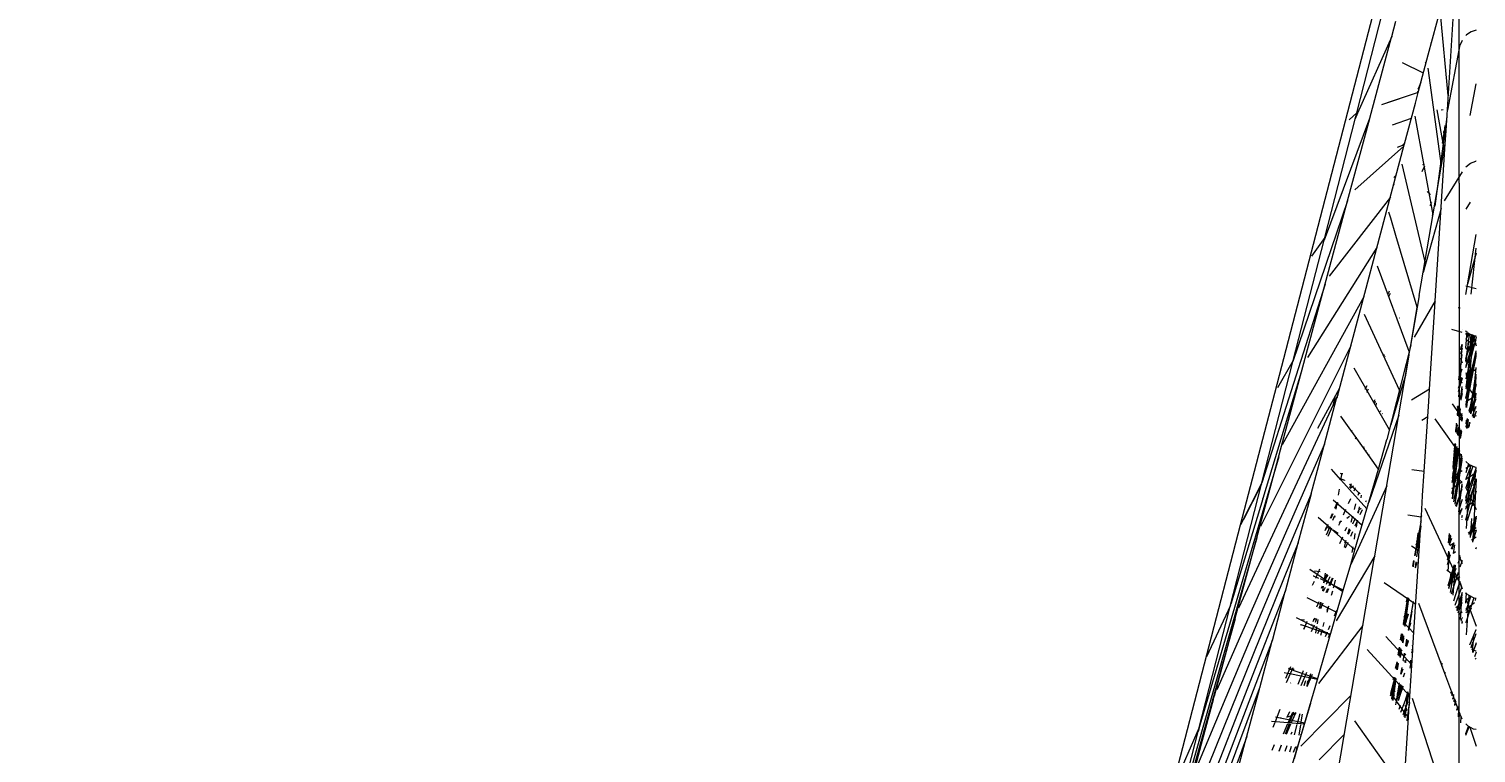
# Model space of a CAD drawing. Header units: millimetres. Extents: x 886808 to 1650903, y -1008069 to 230892.
# Drawn here: x 1014289 to 1015239, y -507664 to -507189 of the extents above; entities that cross this region are included whole.
import ezdxf
from ezdxf.xclip import XClip

# ---------------------------------------------------------------- set-up
doc = ezdxf.new("R2010")
doc.units = ezdxf.units.MM
doc.header["$XCLIPFRAME"] = 0
doc.layers.get('0').update_dxf_attribs({"lineweight": 0})
doc.layers.add('A_Dim', color=8, linetype='Continuous', lineweight=5)
doc.styles.add('TIÊU ĐỀ', font='arial.ttf', dxfattribs={"height": 230})
doc.dimstyles.new('1-100', dxfattribs={"dimtxt": 230, "dimasz": 150, "dimexe": 150, "dimexo": 300, "dimgap": 90, "dimtad": 1, "dimdec": 0, "dimrnd": 5, "dimzin": 0, "dimtxsty": 'TIÊU ĐỀ', "dimblk": 'ARCHTICK', "dimcen": 100, "dimdle": 120, "dimclrd": 256, "dimclre": 256, "dimclrt": 2, "dimadec": 0, "dimazin": 0, "dimtfac": 1, "dimtdec": 0, "dimtix": 1, "dimtmove": 1, "dimatfit": 3, "dimldrblk": 'OPEN30', "dimfxl": 900, "dimtolj": 1, "dimtzin": 0, "dimlwd": 13, "dimlwe": 13, "dimarcsym": 1})

# ---------------------------------------------------------------- blocks, each defined once
blk = doc.blocks.new('_ArchTick')
at = {"color": 0, "linetype": 'ByBlock', "const_width": 0.15}
blk.add_lwpolyline([(-0.5, -0.5), (0.5, 0.5)], dxfattribs=at)
blk = doc.blocks.new('*D747')
at = {"layer": 'A_Dim', "lineweight": 13, "transparency": 16777216}
for p, q in [((1013607.93, -508417.13), (1013607.93, -504577.13)), ((1014602.15, -504697.13), (1013457.93, -504697.13)), ((1013654.86, -508297.13), (1013457.93, -508297.13))]:
    blk.add_line(p, q, dxfattribs=at)
at = {"layer": 'Defpoints', "color": 0, "transparency": 16777216}
for p in [(1013607.93, -504697.13), (1014902.15, -504697.13), (1013954.86, -508297.13)]:
    blk.add_point(p, dxfattribs=at)
at = {"layer": 'A_Dim', "lineweight": 13, "transparency": 16777216, "xscale": 150, "yscale": 150, "zscale": 150}
for p, rotation in [((1013607.93, -504697.13), 90), ((1013607.93, -508297.13), 270)]:
    blk.add_blockref('_ArchTick', p, dxfattribs=dict(at, rotation=rotation))
at = {"layer": 'A_Dim', "color": 2, "transparency": 16777216, "insert": (1013400.42, -506497.13), "char_height": 230, "attachment_point": 5, "rotation": 90, "style": 'TIÊU ĐỀ'}
blk.add_mtext('\\A1;3600', dxfattribs=at)
blk = doc.blocks.new('_Open30')
at = {"color": 0, "linetype": 'ByBlock', "lineweight": -2}
for p, q in [((-1, 0.2679), (0, 0)), ((0, 0), (-1, -0.2679)), ((0, 0), (-1, 0))]:
    blk.add_line(p, q, dxfattribs=at)
blk = doc.blocks.new('A$C14C457CE')
for p, q in [((9536.06, 2569.26), (9446.17, 2915.71)), ((9415, 2794.03), (9415, 2875.15)), ((9423.6, 2741.41), (9415.71, 2864.58)), ((9435.26, 2791.23), (9426.85, 2822.79)), ((9482.24, 2753.21), (9462.85, 2828.71)), ((9422.12, 2764.52), (9427.25, 2818.41)), ((9459.17, 2803.43), (9456.56, 2813.28)), ((9403.88, 2807.58), (9407.07, 2806.49)), ((9407.07, 2806.49), (9410.23, 2804.33)), ((9410.23, 2804.33), (9410.61, 2803.88)), ((9459.25, 2803.27), (9459.17, 2803.43)), ((9459.21, 2803.44), (9459.25, 2803.27)), ((9459.26, 2803.23), (9459.25, 2803.27)), ((9459.29, 2802.98), (9459.26, 2803.23)), ((9459.26, 2803.23), (9481.6, 2753.06)), ((9473.63, 2749.73), (9459.29, 2802.98)), ((9412.99, 2800.73), (9414.27, 2797.92)), ((9422.31, 2754.91), (9414.27, 2797.92)), ((9415, 2707.07), (9415, 2794.03)), ((9433.43, 2798.99), (9432.93, 2799.99)), ((9435.27, 2791.19), (9435.26, 2791.23)), ((9441.84, 2766.58), (9435.27, 2791.19)), ((9436.44, 2786.82), (9437.34, 2786.15)), ((9438.47, 2779.21), (9452.22, 2786.08)), ((9426.59, 2718.57), (9435.27, 2782.57)), ((9407.76, 2751.6), (9403.88, 2772.34)), ((9440.08, 2773.15), (9441.94, 2769.05)), ((9442.42, 2767.29), (9441.57, 2767.56)), ((9441.81, 2766.69), (9462.17, 2759.9)), ((9441.84, 2766.58), (9465.92, 2758.55)), ((9443.66, 2759.66), (9441.84, 2766.58)), ((9441.94, 2769.05), (9442, 2768.84)), ((9424.72, 2729.53), (9429.37, 2755.11)), ((9426.8, 2755.28), (9425.49, 2755.53)), ((9450.8, 2732.95), (9443.66, 2759.66)), ((9423.01, 2750.64), (9424.39, 2740.47)), ((9432.1, 2686.34), (9443.88, 2751.11)), ((9446.41, 2749.43), (9458.92, 2745.26)), ((9473.69, 2749.5), (9473.63, 2749.73)), ((9488.26, 2695.47), (9473.69, 2749.5)), ((9473.72, 2749.5), (9503.66, 2669.65)), ((9481.6, 2753.06), (9483.25, 2749.28)), ((9482.24, 2753.21), (9487.2, 2748.75)), ((9483.25, 2749.28), (9482.24, 2753.21)), ((9483.26, 2749.24), (9483.25, 2749.28)), ((9483.27, 2749.16), (9483.26, 2749.24)), ((9503.21, 2671.5), (9483.27, 2749.16)), ((9423.6, 2741.41), (9425.42, 2740.81)), ((9423.6, 2741.38), (9423.6, 2741.41)), ((9423.6, 2741.38), (9425.44, 2740.72)), ((9424.15, 2732.86), (9423.6, 2741.38)), ((9425.57, 2740.24), (9423.65, 2740.61)), ((9424.68, 2741.05), (9424.05, 2744.88)), ((9424.39, 2740.47), (9425.59, 2731.48)), ((9424.69, 2740.99), (9424.68, 2741.05)), ((9425.93, 2733.39), (9424.69, 2740.99)), ((9426.98, 2687.97), (9424.15, 2732.86)), ((9441.16, 2633.34), (9424.15, 2732.86)), ((9425.59, 2731.48), (9424.64, 2730.02)), ((9425.59, 2731.48), (9426.98, 2721.45)), ((9450.8, 2732.95), (9451.85, 2732.22)), ((9450.98, 2732.29), (9450.8, 2732.95)), ((9450.98, 2732.29), (9452.16, 2731.89)), ((9451.01, 2732.18), (9450.98, 2732.29)), ((9451.01, 2732.18), (9455.77, 2730.59)), ((9495.16, 2566.55), (9451.01, 2732.18)), ((9451.23, 2731.33), (9483.38, 2702.75)), ((9403.88, 2721.62), (9403.93, 2721.62)), ((9407.5, 2720.16), (9403.93, 2721.62)), ((9410.56, 2717.82), (9407.5, 2720.16)), ((9410.61, 2717.76), (9410.56, 2717.82)), ((9426.98, 2721.45), (9430.98, 2692.08)), ((9437.38, 2655.47), (9452.48, 2719.64)), ((9439.25, 2714.86), (9437.56, 2718.49)), ((9438.15, 2719.63), (9437.79, 2719.75)), ((9438.89, 2719.38), (9438.15, 2719.63)), ((9412.99, 2714.61), (9424.86, 2695.61)), ((9457.56, 2711), (9456.76, 2711.85)), ((9457.63, 2710.76), (9457.38, 2711.3)), ((9415, 2707.04), (9415, 2568.91)), ((9434.78, 2700.59), (9434.11, 2699.48)), ((9435.87, 2701.62), (9434.78, 2700.59)), ((9457.86, 2706.46), (9458.3, 2705.3)), ((9460.15, 2697.89), (9500.36, 2646.19)), ((9407.82, 2694.6), (9410.61, 2690.14)), ((9426.87, 2690.42), (9438.5, 2648.56)), ((9433.96, 2692.37), (9433.14, 2694.18)), ((9433.17, 2694.36), (9434.05, 2692.73)), ((9488.26, 2695.47), (9524.05, 2590.09)), ((9547.77, 2474.32), (9488.26, 2695.47)), ((9427, 2687.84), (9426.98, 2687.97)), ((9430.74, 2629.98), (9427, 2687.84)), ((9432.37, 2685.61), (9431.96, 2687.15)), ((9456.5, 2672.83), (9459.86, 2684.08)), ((9459.86, 2684.08), (9461.07, 2688.16)), ((9410.61, 2634.04), (9403.88, 2673.38)), ((9442.46, 2625.71), (9456.5, 2672.83)), ((9503.21, 2671.5), (9511.96, 2659.26)), ((9503.66, 2669.65), (9503.21, 2671.5)), ((9523.96, 2590.68), (9503.66, 2669.65)), ((9407.15, 2634.21), (9403.88, 2664.43)), ((9403.88, 2661.1), (9409.48, 2640.94)), ((9468.92, 2664.99), (9514.6, 2592.66)), ((9447.75, 2596.75), (9468.52, 2652.57)), ((9502.96, 2640.86), (9544.42, 2510.54)), ((9403.88, 2637.73), (9410.61, 2639.58)), ((9441.16, 2633.34), (9442.48, 2625.77)), ((9460.92, 2633.22), (9460.12, 2634.98)), ((9461.45, 2634.64), (9460.65, 2636.42)), ((9477.58, 2632.52), (9531.12, 2535.34)), ((9414.23, 2625.02), (9415.52, 2625.38)), ((9430.74, 2629.98), (9444.61, 2606.06)), ((9431, 2625.9), (9430.74, 2629.98)), ((9434.47, 2571.87), (9431, 2625.9)), ((9442.46, 2625.71), (9447.11, 2599.3)), ((9446.71, 2600.87), (9442.46, 2625.71)), ((9454.27, 2618.71), (9454.1, 2618.81)), ((9454.2, 2571.26), (9477.18, 2621.04)), ((9403.88, 2606.66), (9404.21, 2606.71)), ((9403.88, 2606.24), (9410.61, 2578.81)), ((9410.61, 2586.14), (9403.88, 2604.64)), ((9404.67, 2603.02), (9403.88, 2600.35)), ((9404.21, 2606.71), (9410.61, 2608.47)), ((9404.7, 2603.1), (9404.67, 2603.02)), ((9406.01, 2607.52), (9404.7, 2603.1)), ((9404.79, 2606.97), (9410.61, 2587.33)), ((9410.61, 2592.09), (9405.34, 2607.22)), ((9405.86, 2607.46), (9410.23, 2559.92)), ((9406.53, 2607.76), (9409.35, 2583.95)), ((9407.27, 2608.09), (9410.34, 2560.07)), ((9410.61, 2604.86), (9407.5, 2602.51)), ((9408.76, 2603.46), (9408.04, 2608.55)), ((9408.35, 2608.8), (9410.61, 2604.91)), ((9409.78, 2608.29), (9408.53, 2608.95)), ((9408.74, 2603.4), (9408.76, 2603.46)), ((9408.74, 2603.4), (9410.61, 2589.66)), ((9409.37, 2599.17), (9408.74, 2603.4)), ((9410.61, 2598.96), (9409.64, 2609.86)), ((9410.61, 2607.86), (9409.84, 2608.26)), ((9410.61, 2604.82), (9410.12, 2604.49)), ((9410.61, 2609.76), (9410.4, 2610.48)), ((9410.45, 2608.51), (9410.61, 2607.91)), ((9412.99, 2609.13), (9419.81, 2611.01)), ((9412.99, 2610.87), (9413.05, 2610.86)), ((9410.61, 2598.45), (9403.88, 2602.39)), ((9405.25, 2601.59), (9403.88, 2601.03)), ((9403.88, 2601.03), (9403.88, 2600.98)), ((9410.61, 2565.97), (9403.88, 2597.07)), ((9403.88, 2595.87), (9410.61, 2572.04)), ((9410.4, 2560.16), (9403.88, 2594.38)), ((9408.86, 2573.14), (9403.88, 2593.95)), ((9406.26, 2602), (9405.3, 2601.56)), ((9407.5, 2602.51), (9406.26, 2602)), ((9407.5, 2602.46), (9407.16, 2602.37)), ((9407.5, 2602.51), (9407.5, 2602.46)), ((9410.61, 2590.5), (9409.37, 2599.17)), ((9413.06, 2601.32), (9412.99, 2601.53)), ((9413.89, 2597.67), (9412.99, 2601.32)), ((9412.99, 2600.8), (9413.78, 2599.44)), ((9412.99, 2598.93), (9414.08, 2594.84)), ((9413.97, 2596.48), (9412.99, 2597.05)), ((9415.15, 2578.04), (9412.99, 2594.8)), ((9414.21, 2578.11), (9413.06, 2601.32)), ((9413.83, 2598.62), (9413.06, 2601.29)), ((9413.69, 2598.5), (9413.53, 2600.02)), ((9446.71, 2600.87), (9462.38, 2538.88)), ((9447.53, 2596.16), (9446.71, 2600.87)), ((9447.52, 2596.13), (9447.53, 2596.16)), ((9470.36, 2462.56), (9447.52, 2596.13)), ((9447.93, 2594.58), (9450.5, 2579.87)), ((9464.01, 2594), (9463.96, 2594.26)), ((9464.22, 2594.82), (9464.35, 2594.6)), ((9486.13, 2600.43), (9545.45, 2481.79)), ((9407.93, 2571.88), (9403.88, 2593.32)), ((9404.78, 2576.69), (9403.88, 2586.12)), ((9410.61, 2581.11), (9403.88, 2585.05)), ((9409.36, 2583.88), (9409.75, 2580.58)), ((9414.22, 2592.6), (9412.99, 2589.3)), ((9415.07, 2579.25), (9412.99, 2585.24)), ((9460.77, 2545.28), (9483.92, 2585.8)), ((9463.58, 2593.25), (9463.54, 2593.34)), ((9517.92, 2585.24), (9543.77, 2500.15)), ((9523.96, 2590.68), (9534.24, 2572.85)), ((9606.31, 2269.78), (9523.96, 2590.68)), ((9405.05, 2574.49), (9403.88, 2581.72)), ((9405.95, 2569.11), (9403.88, 2580.87)), ((9405.59, 2553.42), (9403.88, 2580.07)), ((9403.88, 2574.98), (9405.94, 2567.22)), ((9407.34, 2555.87), (9404.78, 2576.69)), ((9409.06, 2578.73), (9408.07, 2574.98)), ((9408.07, 2574.98), (9408.08, 2572.34)), ((9410.61, 2574.66), (9408.79, 2573.08)), ((9410.61, 2582.89), (9409.06, 2578.73)), ((9409.75, 2580.58), (9410.46, 2574.53)), ((9410.46, 2574.53), (9410.61, 2573.41)), ((9415.13, 2578.46), (9412.99, 2579.71)), ((9415.49, 2572.7), (9412.99, 2579.59)), ((9412.99, 2579.28), (9415.65, 2570.31)), ((9415.2, 2577.32), (9412.99, 2576.25)), ((9415.16, 2566.83), (9413.96, 2581.98)), ((9450.5, 2579.87), (9450.01, 2581.57)), ((9450.5, 2579.87), (9450.51, 2579.84)), ((9453.46, 2569.66), (9450.51, 2579.84)), ((9403.88, 2569.11), (9403.88, 2569.06)), ((9403.88, 2569.06), (9404.41, 2567.39)), ((9410.61, 2563.76), (9403.88, 2567.7)), ((9403.88, 2566.21), (9404.63, 2567.26)), ((9407.33, 2555.86), (9403.88, 2565.78)), ((9404.41, 2567.39), (9404.77, 2566.23)), ((9404.63, 2567.26), (9404.7, 2567.35)), ((9404.7, 2567.35), (9405.93, 2569.07)), ((9404.77, 2566.18), (9406.92, 2559.24)), ((9405.93, 2569.07), (9405.95, 2569.11)), ((9407.93, 2556.69), (9405.93, 2569.07)), ((9406.46, 2566.19), (9405.93, 2569.07)), ((9405.94, 2567.22), (9406.17, 2566.36)), ((9405.95, 2569.11), (9408.79, 2573.08)), ((9406.17, 2566.36), (9406.67, 2564.5)), ((9408.09, 2556.93), (9406.46, 2566.19)), ((9408.09, 2571.11), (9407.93, 2571.88)), ((9408.08, 2572.09), (9408.09, 2571.11)), ((9409.32, 2564.52), (9408.09, 2571.11)), ((9410.61, 2561.43), (9408.09, 2571.11)), ((9410.61, 2565.97), (9408.86, 2573.14)), ((9410.61, 2573.41), (9410.61, 2573.31)), ((9410.61, 2565.85), (9410.61, 2565.97)), ((9414.17, 2565.44), (9412.99, 2573.74)), ((9412.99, 2572.08), (9412.99, 2572.12)), ((9412.99, 2572.08), (9413.9, 2565.38)), ((9412.99, 2569.08), (9413.96, 2565.14)), ((9413.65, 2564.7), (9413, 2572.01)), ((9413.96, 2565.14), (9413.94, 2565.11)), ((9415, 2568.91), (9415, 2560.14)), ((9434.47, 2571.87), (9446.24, 2564.81)), ((9434.96, 2563.92), (9434.47, 2571.87)), ((9453.46, 2569.66), (9453.96, 2570.74)), ((9459.5, 2548.84), (9453.46, 2569.66)), ((9470.37, 2564.88), (9471.04, 2563.55)), ((9475.55, 2569.9), (9474.54, 2572.18)), ((9475.64, 2574.1), (9476.9, 2571.81)), ((9493.57, 2572.53), (9508.05, 2546.25)), ((9494.72, 2568.21), (9559.77, 2428.26)), ((9495.16, 2566.55), (9495.26, 2566.12)), ((9495.26, 2566.12), (9495.4, 2565.82)), ((9503.35, 2535.83), (9495.4, 2565.82)), ((9497.86, 2560.51), (9496.16, 2567.59)), ((9558.44, 2482.86), (9536.06, 2569.26)), ((9406.22, 2554.31), (9403.88, 2560.74)), ((9408.25, 2557.14), (9403.88, 2559.94)), ((9403.88, 2557.54), (9405.25, 2552.94)), ((9406.67, 2564.5), (9406.95, 2563.43)), ((9406.92, 2559.24), (9407.77, 2556.48)), ((9406.95, 2563.43), (9408.52, 2557.52)), ((9410.2, 2559.87), (9409.32, 2564.52)), ((9412.99, 2553.3), (9419.4, 2562.28)), ((9413.94, 2551.92), (9412.99, 2555.89)), ((9414.95, 2557.64), (9413.44, 2554.37)), ((9414.69, 2552.97), (9414.16, 2558.96)), ((9414.26, 2559.1), (9415.62, 2554.27)), ((9414.67, 2559.68), (9415.44, 2554.02)), ((9415.74, 2554.43), (9414.94, 2560.05)), ((9415, 2557.75), (9414.95, 2557.64)), ((9415, 2560.14), (9415.84, 2554.58)), ((9415, 2560.14), (9415, 2559.61)), ((9415, 2559.61), (9415, 2512.93)), ((9415.76, 2559.39), (9415, 2557.75)), ((9416.28, 2560.44), (9415.53, 2560.88)), ((9416.11, 2554.95), (9415.63, 2561.01)), ((9416.28, 2560.44), (9415.76, 2559.39)), ((9416.28, 2560.52), (9416.28, 2560.44)), ((9437.93, 2517.94), (9434.96, 2563.92)), ((9465.45, 2555.67), (9465.3, 2556)), ((9466.59, 2557.28), (9466.41, 2557.95)), ((9469.38, 2561.22), (9469.14, 2562.72)), ((9470.78, 2563.18), (9469.75, 2563.79)), ((9403.88, 2554.56), (9405.83, 2553.76)), ((9409.01, 2546.65), (9407.78, 2550.03)), ((9408.42, 2547.07), (9408.01, 2550.35)), ((9408.5, 2547.01), (9410.61, 2549.96)), ((9409.62, 2546.21), (9408.78, 2551.43)), ((9410.42, 2546.99), (9408.85, 2551.52)), ((9409.96, 2546.34), (9409, 2551.74)), ((9409.09, 2551.87), (9409.23, 2551.77)), ((9409.16, 2551.97), (9410.61, 2547.28)), ((9409.23, 2551.77), (9410.61, 2550.72)), ((9409.77, 2552.81), (9410.25, 2550.99)), ((9410.25, 2550.99), (9410.61, 2549.65)), ((9410.61, 2547.28), (9410.6, 2547.25)), ((9413.71, 2551.6), (9412.99, 2554.95)), ((9413.33, 2553.9), (9412.99, 2554.11)), ((9412.99, 2553.34), (9412.99, 2553.24)), ((9412.99, 2553.24), (9413.06, 2552.76)), ((9413.05, 2552.74), (9412.99, 2552.47)), ((9412.99, 2527.63), (9430.78, 2552.54)), ((9413.31, 2551.04), (9412.99, 2552.26)), ((9413.06, 2552.76), (9413.05, 2552.74)), ((9413.05, 2552.74), (9413.27, 2550.98)), ((9413.44, 2554.37), (9413.06, 2552.76)), ((9413.49, 2553.79), (9413.33, 2553.9)), ((9414.68, 2553.03), (9413.49, 2553.79)), ((9415.68, 2541.88), (9414.56, 2546.23)), ((9414.72, 2553.01), (9414.68, 2553.03)), ((9415.78, 2542.03), (9414.8, 2546.57)), ((9416.18, 2542.58), (9415.12, 2547.01)), ((9415.68, 2541.88), (9415.21, 2547.14)), ((9415.91, 2548.12), (9417.12, 2547.4)), ((9416.19, 2548.51), (9416.86, 2543.54)), ((9416.29, 2548.65), (9416.99, 2548.41)), ((9417.21, 2544.03), (9416.51, 2548.97)), ((9416.57, 2548.55), (9416.58, 2549.06)), ((9416.64, 2549.15), (9417.28, 2544.84)), ((9417, 2543.73), (9416.7, 2547.65)), ((9416.95, 2549.58), (9416.99, 2549.44)), ((9416.99, 2548.41), (9417.05, 2548.4)), ((9435.63, 2553.73), (9439.4, 2551.47)), ((9454.58, 2554.84), (9474.24, 2497.93)), ((9477.84, 2533.38), (9492.62, 2554.21)), ((9414.03, 2539.57), (9413.15, 2544.26)), ((9414.49, 2540.22), (9413.3, 2544.47)), ((9414.26, 2539.9), (9413.37, 2544.57)), ((9413.94, 2545.37), (9414.49, 2544.07)), ((9413.94, 2545.37), (9414.54, 2540.29)), ((9415.52, 2541.66), (9414.04, 2545.51)), ((9414.49, 2544.07), (9414.92, 2540.82)), ((9417.26, 2545.2), (9417.31, 2544.16)), ((9468, 2519.52), (9462.38, 2538.88)), ((9482.57, 2540.49), (9483.29, 2539.06)), ((9485.63, 2544.08), (9485.24, 2544.96)), ((9418.44, 2498.1), (9413.17, 2528.08)), ((9413.59, 2529.27), (9417.86, 2496.86)), ((9418.91, 2519.42), (9414.43, 2531.73)), ((9415.11, 2532.68), (9419, 2518.05)), ((9415.11, 2532.68), (9415.6, 2531.28)), ((9415.28, 2532.93), (9415.64, 2531.06)), ((9418.66, 2523.33), (9415.31, 2532.96)), ((9415.4, 2533.09), (9415.6, 2531.28)), ((9416.97, 2525.68), (9415.52, 2533.26)), ((9415.64, 2531.06), (9415.66, 2530.89)), ((9415.66, 2530.89), (9415.69, 2530.78)), ((9415.69, 2530.78), (9416.49, 2528.19)), ((9417.27, 2522.43), (9415.69, 2530.78)), ((9415.69, 2530.78), (9415.72, 2530.38)), ((9415.72, 2530.38), (9418.43, 2507.57)), ((9418.5, 2525.86), (9416.18, 2534.18)), ((9418.03, 2533.08), (9416.22, 2534.24)), ((9416.5, 2532.55), (9416.34, 2534.4)), ((9416.5, 2532.55), (9417.05, 2526.34)), ((9416.5, 2528.16), (9417.05, 2526.34)), ((9417.62, 2529), (9417.05, 2526.34)), ((9418.17, 2531), (9417.18, 2535.58)), ((9418.05, 2532.81), (9417.29, 2535.74)), ((9418.38, 2526.27), (9417.6, 2536.17)), ((9417.88, 2535.53), (9417.62, 2536.2)), ((9417.83, 2530.02), (9417.62, 2529)), ((9417.84, 2535.63), (9417.68, 2536.29)), ((9417.69, 2536.29), (9419.42, 2500.22)), ((9418.19, 2530.71), (9417.83, 2530.02)), ((9417.88, 2535.45), (9417.88, 2535.53)), ((9468, 2519.52), (9476.29, 2531.19)), ((9474.18, 2528.81), (9474.07, 2529.22)), ((9476.29, 2531.19), (9475.97, 2531.9)), ((9476.29, 2531.19), (9477.84, 2533.38)), ((9477.52, 2532.58), (9477.11, 2533.51)), ((9477.52, 2534.08), (9477.98, 2533.09)), ((9503.35, 2535.83), (9574.08, 2374.74)), ((9503.73, 2534.42), (9503.35, 2535.83)), ((9512.02, 2503.31), (9503.73, 2534.42)), ((9533.45, 2527.54), (9564.64, 2421.28)), ((9403.88, 2520.63), (9404.66, 2520.76)), ((9405.89, 2495.37), (9403.88, 2520.63)), ((9410.61, 2500.84), (9403.88, 2520.15)), ((9403.88, 2518.58), (9410.61, 2496.76)), ((9408.26, 2514.53), (9403.88, 2517.52)), ((9404.66, 2520.76), (9408.12, 2522.39)), ((9406.06, 2521.42), (9408.4, 2514.08)), ((9410.61, 2512.65), (9407.05, 2521.89)), ((9407.82, 2518.6), (9407.37, 2522.04)), ((9410.61, 2520.03), (9407.42, 2522.06)), ((9410.26, 2480.53), (9407.6, 2522.14)), ((9408.4, 2514.08), (9407.83, 2518.53)), ((9408.12, 2522.39), (9410.61, 2524.52)), ((9408.91, 2523.07), (9410.61, 2517.07)), ((9412.99, 2526.8), (9419.94, 2503.33)), ((9415.04, 2512.69), (9412.99, 2525.36)), ((9418.7, 2514.86), (9412.99, 2518.51)), ((9417.06, 2526.3), (9417.04, 2526.22)), ((9417.04, 2526.22), (9418.84, 2520.57)), ((9417.04, 2526.22), (9417.1, 2525.17)), ((9417.18, 2524.87), (9417.04, 2526.22)), ((9417.05, 2526.34), (9417.06, 2526.3)), ((9417.1, 2525.17), (9417.12, 2524.87)), ((9417.12, 2524.87), (9417.27, 2522.43)), ((9417.24, 2524.28), (9417.12, 2524.87)), ((9419.36, 2500.09), (9417.18, 2524.87)), ((9417.27, 2522.43), (9417.27, 2522.35)), ((9417.3, 2522.25), (9417.27, 2522.35)), ((9419.46, 2510.8), (9417.3, 2522.25)), ((9419.12, 2516.1), (9417.3, 2522.25)), ((9419.03, 2514.84), (9417.34, 2523.74)), ((9418.84, 2520.57), (9418.38, 2526.27)), ((9418.84, 2520.54), (9418.84, 2520.57)), ((9437.93, 2517.94), (9445.93, 2519.14)), ((9438.94, 2502.14), (9437.93, 2517.94)), ((9474.24, 2497.93), (9468, 2519.52)), ((9492.57, 2512.54), (9498.72, 2519.45)), ((9403.88, 2513.19), (9403.88, 2512.7)), ((9404.19, 2511.95), (9403.88, 2513.15)), ((9403.91, 2512.64), (9403.88, 2512.7)), ((9410.61, 2493.27), (9403.88, 2511.78)), ((9403.91, 2512.64), (9405.03, 2489.2)), ((9405.53, 2508.65), (9403.91, 2512.64)), ((9410.61, 2486), (9404.19, 2511.95)), ((9405.52, 2508.67), (9405.52, 2508.7)), ((9408.35, 2514.46), (9408.26, 2514.53)), ((9410.61, 2512.92), (9408.35, 2514.46)), ((9408.42, 2514.03), (9408.4, 2514.08)), ((9408.42, 2514.03), (9410.61, 2507.15)), ((9409.31, 2507.18), (9408.42, 2514.03)), ((9415, 2512.66), (9412.99, 2510.8)), ((9419.73, 2506.69), (9412.99, 2511.29)), ((9415, 2493.4), (9412.99, 2509.78)), ((9412.99, 2508.63), (9416.9, 2494.79)), ((9415, 2512.66), (9415.04, 2512.69)), ((9415, 2512.66), (9415, 2493.35)), ((9415.55, 2509.54), (9415, 2512.66)), ((9415.34, 2512.97), (9415.04, 2512.69)), ((9418.8, 2514.79), (9415.34, 2512.97)), ((9417.66, 2496.44), (9415.55, 2509.54)), ((9418.8, 2514.79), (9418.7, 2514.86)), ((9419.03, 2514.84), (9418.8, 2514.79)), ((9419.08, 2514.61), (9418.8, 2514.79)), ((9419.2, 2514.88), (9419.03, 2514.84)), ((9419.08, 2514.61), (9419.03, 2514.84)), ((9419.29, 2513.49), (9419.08, 2514.61)), ((9419.22, 2514.52), (9419.08, 2514.61)), ((9462.49, 2508.59), (9486.08, 2456.98)), ((9475.56, 2493.41), (9492.58, 2512.49)), ((9479.85, 2503.39), (9487.03, 2509.74)), ((9486.5, 2507.11), (9484.37, 2508.48)), ((9486.82, 2507.4), (9485.69, 2509.96)), ((9490.32, 2512.24), (9490.14, 2512.1)), ((9493.75, 2513.62), (9490.32, 2512.24)), ((9491.35, 2516.33), (9492.46, 2516.44)), ((9492.57, 2512.54), (9491.86, 2516.9)), ((9492.46, 2516.44), (9492.95, 2516.62)), ((9492.58, 2512.49), (9492.57, 2512.54)), ((9544.65, 2510.05), (9558.44, 2482.86)), ((9544.76, 2509.62), (9556.52, 2486.43)), ((9403.88, 2505.06), (9409.65, 2485.59)), ((9408.79, 2503.57), (9403.88, 2493.02)), ((9410.61, 2494.77), (9404.52, 2498.94)), ((9409.28, 2504.64), (9408.79, 2503.57)), ((9410.39, 2507.01), (9409.28, 2504.64)), ((9409.31, 2507.18), (9409.78, 2503.36)), ((9410.61, 2498.48), (9409.78, 2503.36)), ((9410.56, 2507.29), (9410.39, 2507.01)), ((9410.61, 2507.36), (9410.56, 2507.29)), ((9417.21, 2495.47), (9412.99, 2506.45)), ((9412.99, 2499.67), (9415, 2493.4)), ((9418.43, 2507.57), (9419.36, 2500.09)), ((9419.36, 2500.09), (9419.33, 2500.01)), ((9439.79, 2488.8), (9438.96, 2502.07)), ((9476.28, 2498.07), (9475.9, 2498.95)), ((9478.75, 2482.42), (9497.62, 2499.11)), ((9479.3, 2500.75), (9479.02, 2502.46)), ((9481.21, 2502.43), (9480.7, 2504.35)), ((9483.24, 2507.21), (9484.19, 2505.07)), ((9486.38, 2500.07), (9487.87, 2496.67)), ((9494.25, 2502.31), (9493.57, 2506.43)), ((9512.17, 2502.75), (9512.02, 2503.31)), ((9512.02, 2503.31), (9588.4, 2321.18)), ((9520.59, 2471.14), (9512.19, 2502.69)), ((9543.75, 2500.09), (9543.77, 2500.15)), ((9543.75, 2500.09), (9564.78, 2431)), ((9405.03, 2489.2), (9405.28, 2485.35)), ((9414.5, 2489.64), (9412.99, 2493.99)), ((9415.37, 2491.51), (9412.99, 2493.14)), ((9412.99, 2489.02), (9413.48, 2487.44)), ((9415, 2493.35), (9415.01, 2493.32)), ((9415.01, 2493.32), (9415, 2490.71)), ((9415, 2459.44), (9415, 2490.71)), ((9415.26, 2491.27), (9415.01, 2493.32)), ((9415.01, 2493.32), (9415.5, 2491.78)), ((9418.29, 2452.87), (9437.25, 2493.64)), ((9439.85, 2487.95), (9448.64, 2489.27)), ((9475.56, 2493.41), (9474.24, 2497.93)), ((9474.82, 2496.78), (9474.53, 2496.96)), ((9483.36, 2466.5), (9475.56, 2493.41)), ((9479.97, 2489.67), (9478.48, 2493.07)), ((9480.56, 2493.11), (9479.37, 2493.87)), ((9480.98, 2490.57), (9480.3, 2494.69)), ((9481.47, 2491.01), (9480.56, 2493.11)), ((9483.73, 2493), (9482.71, 2496.82)), ((9489.5, 2492.96), (9491.15, 2489.21)), ((9494.55, 2497.43), (9496.27, 2493.74)), ((9496.52, 2493.97), (9494.88, 2497.73)), ((9495.73, 2493.27), (9494.99, 2497.82)), ((9496.65, 2487.69), (9496.44, 2488.96)), ((9497.95, 2486), (9496.59, 2489.1)), ((9497.89, 2490.25), (9499.31, 2487.2)), ((9499.42, 2487.3), (9498.07, 2490.41)), ((9403.88, 2488.7), (9406.13, 2471.64)), ((9408.42, 2476.56), (9403.88, 2488.35)), ((9403.88, 2487.42), (9405.47, 2482.57)), ((9408.97, 2477.74), (9403.88, 2481.22)), ((9403.88, 2479.53), (9407.5, 2478.04)), ((9403.88, 2479.44), (9407.5, 2477.96)), ((9405.28, 2485.35), (9405.34, 2484.57)), ((9405.35, 2484.54), (9405.47, 2482.57)), ((9405.47, 2482.57), (9405.48, 2482.54)), ((9405.48, 2482.54), (9407.84, 2475.32)), ((9405.48, 2482.54), (9405.64, 2480.02)), ((9405.64, 2480.02), (9406.2, 2471.78)), ((9407.53, 2474.66), (9406.55, 2487)), ((9413.06, 2486.53), (9412.99, 2486.71)), ((9439.79, 2488.8), (9440.02, 2488.03)), ((9439.85, 2487.95), (9439.82, 2488.72)), ((9439.98, 2485.89), (9439.85, 2487.95)), ((9439.98, 2485.89), (9440.63, 2484.47)), ((9440.58, 2476.5), (9440, 2485.84)), ((9444.1, 2462.77), (9440.13, 2483.64)), ((9440.22, 2482.16), (9442.16, 2467.89)), ((9442.85, 2467.77), (9440.26, 2481.49)), ((9483.24, 2482.22), (9481.59, 2485.97)), ((9482.46, 2481.53), (9481.71, 2486.08)), ((9484.73, 2483.53), (9483.09, 2487.29)), ((9483.36, 2466.5), (9498.82, 2480.18)), ((9485.96, 2484.62), (9484.84, 2488.84)), ((9487.63, 2476.86), (9486.27, 2479.97)), ((9487.01, 2488.48), (9488.76, 2487.1)), ((9487.95, 2477.15), (9487.02, 2480.64)), ((9488.93, 2481.29), (9489.93, 2478.9)), ((9492.18, 2485.19), (9493.54, 2484.6)), ((9492.7, 2485.66), (9494.07, 2482.56)), ((9493.54, 2484.6), (9493.73, 2484.58)), ((9494.48, 2477.28), (9497.73, 2479.49)), ((9500.92, 2475.56), (9498.56, 2480.89)), ((9498.82, 2480.18), (9498.67, 2480.11)), ((9498.87, 2480.21), (9498.82, 2480.18)), ((9498.87, 2480.21), (9507.44, 2487.79)), ((9501.95, 2481.51), (9498.87, 2480.21)), ((9502.16, 2476.4), (9499.74, 2481.93)), ((9501.17, 2483.2), (9501.49, 2482.54)), ((9501.2, 2483.22), (9501.79, 2481.85)), ((9501.79, 2481.85), (9502.8, 2479.68)), ((9502.21, 2481.62), (9501.95, 2481.51)), ((9502.9, 2479.3), (9501.95, 2481.51)), ((9502.28, 2481.63), (9502.21, 2481.62)), ((9604.31, 2306.22), (9558.44, 2482.86)), ((9403.88, 2479.17), (9406.22, 2471.83)), ((9406.78, 2473.05), (9403.88, 2475.14)), ((9407.5, 2478.04), (9408.68, 2477.13)), ((9407.5, 2477.96), (9408.66, 2477.08)), ((9418.6, 2464.06), (9417.88, 2469.91)), ((9418.48, 2471.2), (9419.85, 2466.75)), ((9421.1, 2469.44), (9418.5, 2471.23)), ((9420.07, 2467.22), (9418.57, 2471.37)), ((9421.35, 2469.97), (9419.88, 2474.2)), ((9420.6, 2475.75), (9421.99, 2471.4)), ((9420.63, 2475.81), (9421.39, 2470.05)), ((9420.81, 2476.2), (9421.24, 2469.74)), ((9421.79, 2470.92), (9420.9, 2476.4)), ((9421.9, 2471.15), (9421.35, 2477.37)), ((9440.6, 2476.44), (9440.58, 2476.5)), ((9443.12, 2469.89), (9440.6, 2476.44)), ((9441.06, 2469.07), (9440.6, 2476.44)), ((9442.61, 2472.89), (9440.73, 2474.17)), ((9441.06, 2469.07), (9442.97, 2470.77)), ((9441.09, 2477.11), (9441.76, 2477.87)), ((9442.77, 2471.97), (9441.09, 2477.11)), ((9443.08, 2468.7), (9441.84, 2477.38)), ((9483.78, 2473.46), (9483.16, 2477.22)), ((9486.16, 2475.56), (9484.8, 2478.67)), ((9489.54, 2467.84), (9487.94, 2471.5)), ((9490.3, 2468.35), (9489.17, 2472.58)), ((9490.03, 2471.34), (9489.4, 2472.79)), ((9491.66, 2474.78), (9493.45, 2470.5)), ((9520.59, 2471.14), (9520.39, 2471.61)), ((9520.59, 2471.14), (9520.63, 2471.04)), ((9520.63, 2471.04), (9604.63, 2263.04)), ((9529.04, 2439.41), (9520.63, 2471.04)), ((9547.77, 2474.32), (9606.78, 2267.79)), ((9561.25, 2424.12), (9547.77, 2474.32)), ((9403.88, 2468.1), (9403.88, 2468.05)), ((9403.88, 2468.05), (9404.11, 2467.3)), ((9404.1, 2467.27), (9403.88, 2467.86)), ((9414.49, 2461.27), (9412.99, 2457.69)), ((9415.66, 2457.73), (9414.1, 2461.78)), ((9414.74, 2463.15), (9414.49, 2461.27)), ((9418.76, 2464.4), (9417.43, 2465.37)), ((9422.62, 2461.63), (9420.74, 2462.98)), ((9420.91, 2463.33), (9422.93, 2456.77)), ((9422.72, 2459.93), (9421.23, 2464.03)), ((9421.58, 2464.78), (9422.41, 2452.41)), ((9421.97, 2465.62), (9422.73, 2459.85)), ((9445.33, 2402.48), (9441.06, 2469.07)), ((9441.28, 2465.59), (9446.26, 2469)), ((9442.2, 2467.58), (9442.96, 2461.98)), ((9443.83, 2462.59), (9442.87, 2467.67)), ((9443.94, 2462.66), (9443.22, 2467.71)), ((9470.36, 2462.56), (9495.71, 2419.92)), ((9470.91, 2459.25), (9470.36, 2462.56)), ((9486.08, 2456.98), (9483.36, 2466.5)), ((9485.19, 2464.89), (9484.59, 2468.53)), ((9412.99, 2457.69), (9412.99, 2457.65)), ((9413.03, 2459.47), (9414.45, 2455.13)), ((9415, 2104.98), (9415, 2459.44)), ((9415, 2445.79), (9417.87, 2451.97)), ((9415.54, 2451.79), (9420.25, 2437.4)), ((9421.84, 2441.66), (9416.85, 2454.62)), ((9420.7, 2438.6), (9417.69, 2456.43)), ((9417.7, 2456.44), (9419.12, 2436.77)), ((9421.09, 2443.61), (9417.84, 2456.74)), ((9417.87, 2451.97), (9418.29, 2452.87)), ((9418.21, 2456.7), (9422.3, 2442.9)), ((9418.94, 2450.27), (9419.92, 2450.94)), ((9419.92, 2450.94), (9420.19, 2451.12)), ((9420.78, 2446.29), (9420.11, 2451.75)), ((9420.19, 2451.12), (9423.16, 2453.16)), ((9442.74, 2458.2), (9443.75, 2454.6)), ((9443.41, 2458.66), (9443.94, 2454.72)), ((9444.96, 2455.43), (9444.41, 2459.34)), ((9445.16, 2455.56), (9444.44, 2459.37)), ((9445.44, 2455.75), (9444.71, 2459.55)), ((9478.16, 2416.89), (9470.91, 2459.25)), ((9491.05, 2440), (9486.08, 2456.98)), ((9491.34, 2438.97), (9512.97, 2453.65)), ((9503.68, 2444.82), (9502.64, 2451.14)), ((9506.15, 2452.06), (9506.23, 2452.05)), ((9506.23, 2452.05), (9510.02, 2452.59)), ((9506.66, 2453.87), (9507.39, 2452.22)), ((9507.39, 2452.22), (9508.19, 2450.4)), ((9414.19, 2444.17), (9412.99, 2440.95)), ((9412.99, 2441.68), (9413.36, 2442.26)), ((9417.57, 2430.2), (9413.25, 2442.09)), ((9413.36, 2442.26), (9413.97, 2443.58)), ((9413.97, 2443.58), (9414.46, 2444.63)), ((9416.16, 2447.54), (9414.19, 2444.17)), ((9414.46, 2444.63), (9415, 2445.79)), ((9414.47, 2445.9), (9418.59, 2432.95)), ((9422.46, 2443.33), (9414.6, 2449)), ((9418.94, 2450.27), (9416.16, 2447.54)), ((9421.39, 2442.45), (9420.78, 2446.29)), ((9421.39, 2442.45), (9421.09, 2443.61)), ((9421.44, 2442.2), (9421.39, 2442.45)), ((9421.63, 2441.1), (9421.44, 2442.2)), ((9421.68, 2441.23), (9421.44, 2442.2)), ((9443.51, 2430.78), (9464.26, 2445.01)), ((9491.05, 2440), (9505.97, 2447.46)), ((9497.06, 2443), (9496.07, 2446.69)), ((9497.09, 2442.87), (9497.06, 2443)), ((9497.41, 2441.69), (9497.09, 2442.87)), ((9497.85, 2447.89), (9499.86, 2442.91)), ((9500.37, 2443.17), (9498.19, 2448.12)), ((9501.95, 2443.96), (9499.69, 2449.14)), ((9502.31, 2448.22), (9501.01, 2450.04)), ((9501.81, 2450.58), (9503.31, 2447.09)), ((9503.76, 2444.86), (9502.31, 2448.22)), ((9503.94, 2439.39), (9502.78, 2442.03)), ((9503.33, 2446.94), (9504.13, 2445.05)), ((9504.52, 2439.68), (9504.04, 2442.66)), ((9505.23, 2441.47), (9504.59, 2442.94)), ((9510.49, 2449.53), (9507.21, 2448.06)), ((9508.19, 2450.4), (9509.38, 2447.67)), ((9510.23, 2445.75), (9511.39, 2443.11)), ((9510.82, 2449.59), (9510.49, 2449.53)), ((9403.88, 2434.62), (9405.11, 2434.85)), ((9410.61, 2434.55), (9403.88, 2416.49)), ((9404.34, 2434.7), (9404.44, 2433.38)), ((9405.01, 2431.93), (9405, 2431.96)), ((9408.62, 2429.22), (9405.01, 2431.93)), ((9405.11, 2434.85), (9408.5, 2436.52)), ((9405.35, 2434.96), (9410.61, 2418.88)), ((9410.61, 2433.46), (9407.24, 2435.89)), ((9407.41, 2435.98), (9407.5, 2435.7)), ((9407.5, 2435.7), (9410.61, 2426.43)), ((9408.5, 2436.52), (9408.57, 2436.57)), ((9408.57, 2436.57), (9410.51, 2438.32)), ((9408.57, 2436.57), (9409.09, 2428.87)), ((9410.61, 2431.55), (9410.2, 2438.04)), ((9410.51, 2438.32), (9410.61, 2438.41)), ((9410.51, 2438.32), (9410.61, 2437.6)), ((9410.61, 2438.19), (9410.54, 2438.35)), ((9412.99, 2438.54), (9412.99, 2438.49)), ((9412.99, 2438.49), (9416.46, 2427.23)), ((9414.09, 2420.85), (9412.99, 2437.98)), ((9416.22, 2426.57), (9412.99, 2435.71)), ((9415.71, 2425.22), (9412.99, 2432.14)), ((9448.24, 2413.88), (9445.03, 2432.65)), ((9450.52, 2416.35), (9447.92, 2434.63)), ((9448.14, 2434.78), (9451.09, 2416.98)), ((9448.63, 2435.11), (9451.28, 2417.18)), ((9448.92, 2435.31), (9451.71, 2417.65)), ((9449.54, 2432.37), (9448.97, 2435.35)), ((9508.02, 2381.43), (9491.05, 2440)), ((9495.28, 2425.41), (9514.68, 2435.11)), ((9498.72, 2436.78), (9497.96, 2439.62)), ((9500.65, 2440.96), (9501.73, 2438.28)), ((9502.37, 2438.6), (9501.21, 2441.24)), ((9506.87, 2428.33), (9505.3, 2431.92)), ((9506.42, 2428.1), (9505.76, 2432.15)), ((9508.41, 2429.1), (9506.85, 2432.69)), ((9514.32, 2436.43), (9514.35, 2436.35)), ((9529.04, 2439.41), (9528.88, 2439.79)), ((9529.04, 2439.41), (9529.1, 2439.26)), ((9529.1, 2439.26), (9619.09, 2209.29)), ((9537.37, 2407.94), (9529.1, 2439.26)), ((9406.59, 2427.93), (9407.46, 2427.57)), ((9407.46, 2427.57), (9407.5, 2427.57)), ((9407.5, 2427.57), (9407.89, 2427.24)), ((9407.89, 2427.24), (9410.57, 2425.19)), ((9410.61, 2427.71), (9408.62, 2429.22)), ((9409.27, 2426.19), (9409.09, 2428.87)), ((9409.27, 2426.19), (9410.31, 2410.7)), ((9409.27, 2426.19), (9410.32, 2410.73)), ((9410.57, 2425.19), (9410.61, 2425.15)), ((9410.57, 2425.19), (9410.61, 2425.19)), ((9417.05, 2428.81), (9412.99, 2431.74)), ((9415.32, 2424.16), (9412.99, 2425.92)), ((9425.86, 2389.6), (9441.4, 2431.34)), ((9445.86, 2427.82), (9445.35, 2429.64)), ((9446.13, 2426.25), (9445.72, 2426.54)), ((9445.77, 2426.16), (9445.75, 2426.35)), ((9446.65, 2423.21), (9445.77, 2426.16)), ((9448.09, 2413.71), (9445.97, 2424.55)), ((9446.8, 2422.31), (9445.98, 2425.44)), ((9451.21, 2422.59), (9448.45, 2424.58)), ((9448.5, 2424.32), (9448.51, 2424.21)), ((9448.51, 2424.21), (9449.99, 2419.47)), ((9496.79, 2423.29), (9495.24, 2426.89)), ((9501.66, 2425.72), (9500.63, 2429.58)), ((9500.78, 2429.65), (9501.93, 2426.71)), ((9500.82, 2429.68), (9501.62, 2427.85)), ((9504.47, 2431.5), (9505.94, 2427.86)), ((9561.25, 2424.03), (9561.25, 2424.12)), ((9562.07, 2421.21), (9561.25, 2424.03)), ((9565.17, 2430.1), (9580.82, 2396.45)), ((9407.88, 2404.18), (9403.88, 2414.33)), ((9403.97, 2414.1), (9403.88, 2414.17)), ((9410.25, 2418.63), (9410.61, 2418.77)), ((9412.99, 2422.1), (9412.99, 2422.04)), ((9412.99, 2422.04), (9413.81, 2420.1)), ((9412.99, 2422.04), (9413.82, 2420.12)), ((9412.99, 2419.7), (9413.77, 2420.01)), ((9412.99, 2419.48), (9412.99, 2419.32)), ((9412.99, 2419.32), (9413.24, 2418.57)), ((9413.03, 2419.21), (9413.14, 2418.31)), ((9444.73, 2411.78), (9451.75, 2419.41)), ((9447.96, 2415.54), (9446.64, 2418.95)), ((9448.15, 2413.78), (9446.71, 2418.41)), ((9446.78, 2417.86), (9447.5, 2418.22)), ((9449.38, 2419.16), (9451.6, 2420.27)), ((9449.99, 2419.47), (9450.44, 2417.99)), ((9450.44, 2417.99), (9450.84, 2416.7)), ((9478.82, 2413.03), (9478.16, 2416.89)), ((9478.16, 2416.89), (9507.36, 2378.86)), ((9498.87, 2413.49), (9498.45, 2414.44)), ((9499.5, 2410.82), (9521.69, 2421.91)), ((9499.5, 2410.82), (9518.79, 2417.45)), ((9500.65, 2414.38), (9499.59, 2416.81)), ((9504.21, 2416.16), (9503.52, 2418.77)), ((9505.68, 2410.64), (9504.69, 2414.37)), ((9506.8, 2414.27), (9507.12, 2413.44)), ((9507.12, 2413.44), (9507.92, 2411.41)), ((9508.07, 2418.09), (9507.62, 2420.83)), ((9509.1, 2411.81), (9508.38, 2416.21)), ((9508.59, 2421.31), (9509.58, 2418.84)), ((9508.75, 2421.39), (9510.79, 2420.6)), ((9510.77, 2419.44), (9509.71, 2421.87)), ((9510.26, 2417.15), (9512.02, 2412.82)), ((9511.61, 2417.53), (9511.5, 2417.77)), ((9514.86, 2419.45), (9516.93, 2414.51)), ((9516.89, 2414.49), (9515, 2418.87)), ((9516.59, 2420.32), (9518.54, 2420.63)), ((9519.37, 2417.55), (9518.79, 2417.45)), ((9562.07, 2421.21), (9626.8, 2189.96)), ((9575.61, 2370.72), (9562.07, 2421.21)), ((9564.64, 2421.28), (9585.13, 2351.48)), ((9405.86, 2405.99), (9403.88, 2411.58)), ((9403.88, 2405.54), (9406.04, 2399.23)), ((9406.02, 2399.19), (9403.88, 2404.68)), ((9405.71, 2409.7), (9405.86, 2405.99)), ((9405.91, 2405.87), (9405.86, 2405.99)), ((9407.18, 2402.29), (9405.91, 2405.87)), ((9405.91, 2405.87), (9406.12, 2401.13)), ((9445.69, 2403.71), (9445.65, 2403.9)), ((9446.05, 2391.19), (9463.05, 2409.68)), ((9449.72, 2405.25), (9448.17, 2406.37)), ((9449.54, 2403.06), (9448.31, 2406.79)), ((9448.48, 2406.98), (9449.62, 2403.15)), ((9449.56, 2403.08), (9448.6, 2407.1)), ((9449.48, 2406.63), (9449.25, 2407.81)), ((9450, 2403.57), (9449.27, 2407.84)), ((9452.02, 2405.75), (9451.12, 2408.96)), ((9452.03, 2405.76), (9451.4, 2410.15)), ((9451.87, 2405.59), (9451.46, 2406.95)), ((9451.81, 2405.53), (9451.63, 2406)), ((9452.1, 2410.91), (9452.81, 2406.62)), ((9452.2, 2411.02), (9452.84, 2406.65)), ((9452.49, 2411.34), (9453.66, 2407.54)), ((9452.67, 2411.54), (9453.36, 2407.21)), ((9453.12, 2411.4), (9453.69, 2407.58)), ((9486.74, 2366.7), (9478.86, 2412.79)), ((9500.83, 2408.97), (9499.59, 2411.82)), ((9502.7, 2409.61), (9501.37, 2412.71)), ((9537.5, 2407.66), (9537.37, 2407.94)), ((9537.63, 2406.91), (9537.37, 2407.94)), ((9537.5, 2407.66), (9537.54, 2407.6)), ((9537.55, 2407.53), (9537.54, 2407.6)), ((9537.59, 2407.43), (9633.55, 2155.58)), ((9545.87, 2376.08), (9537.63, 2406.91)), ((9403.92, 2400.22), (9403.88, 2400.22)), ((9403.88, 2399.45), (9404.94, 2396.29)), ((9404.5, 2395.1), (9403.88, 2395.56)), ((9406.86, 2401.44), (9403.92, 2400.22)), ((9406.12, 2401.13), (9406.23, 2399.75)), ((9406.23, 2399.75), (9406.2, 2399.66)), ((9445.35, 2402.28), (9445.33, 2402.48)), ((9445.79, 2398.98), (9445.35, 2402.28)), ((9445.39, 2401.5), (9445.35, 2402.28)), ((9446.01, 2401.03), (9445.39, 2401.5)), ((9445.44, 2400.78), (9445.39, 2401.5)), ((9445.99, 2399.2), (9445.44, 2400.78)), ((9447.37, 2370.6), (9445.45, 2400.73)), ((9446.01, 2401.06), (9445.46, 2401.45)), ((9446.77, 2391.55), (9446.43, 2394.07)), ((9446.98, 2393.02), (9446.56, 2394.21)), ((9446.96, 2393.25), (9446.6, 2394.24)), ((9447.37, 2370.6), (9475.38, 2401.06)), ((9450.38, 2392.58), (9449.54, 2395.08)), ((9450.94, 2397.32), (9450.05, 2398)), ((9451.4, 2395.39), (9450.63, 2398.63)), ((9451.09, 2397.24), (9450.81, 2398.83)), ((9451.09, 2397.21), (9450.94, 2397.32)), ((9451.09, 2397.24), (9450.94, 2397.32)), ((9451.64, 2394), (9450.95, 2393.68)), ((9451.09, 2397.21), (9451.09, 2397.24)), ((9451.65, 2393.95), (9451.09, 2397.21)), ((9452.67, 2400.84), (9455.09, 2397.69)), ((9453.43, 2395.89), (9452.72, 2400.9)), ((9452.73, 2400.91), (9455.02, 2398.69)), ((9453.62, 2396.1), (9452.74, 2399.46)), ((9453.66, 2396.14), (9452.89, 2398.6)), ((9454.42, 2396.97), (9453.13, 2401.34)), ((9454.46, 2397.01), (9453.22, 2401.44)), ((9454.9, 2397.49), (9453.33, 2401.57)), ((9453.56, 2401.82), (9454.3, 2396.83)), ((9453.6, 2401.86), (9454.41, 2396.96)), ((9454.8, 2401.59), (9453.93, 2402.21)), ((9454.11, 2402.42), (9454.89, 2397.48)), ((9454.41, 2402.75), (9455.16, 2397.77)), ((9455.02, 2398.69), (9455.12, 2398.6)), ((9455.12, 2398.6), (9455.33, 2398.48)), ((9414.49, 2359.09), (9424.32, 2385.49)), ((9424.15, 2386.01), (9424.45, 2385.13)), ((9424.32, 2385.49), (9425.88, 2389.55)), ((9425.86, 2389.6), (9425.67, 2390.09)), ((9425.88, 2389.55), (9425.86, 2389.6)), ((9426.27, 2391.7), (9427.04, 2392.54)), ((9426.45, 2392.19), (9426.57, 2390.31)), ((9426.89, 2393.38), (9427.01, 2393.03)), ((9427.01, 2393.03), (9427.02, 2392.97)), ((9446.96, 2389.69), (9446.69, 2389.29)), ((9447.04, 2388.94), (9446.77, 2391.55)), ((9447.32, 2390.21), (9446.96, 2389.69)), ((9446.98, 2393.02), (9447.01, 2392.8)), ((9450.95, 2393.68), (9449.82, 2392.72)), ((9451.52, 2383.3), (9450.66, 2385.76)), ((9452.99, 2384.91), (9451.76, 2388.52)), ((9453.16, 2385.09), (9452.45, 2389.27)), ((9455.75, 2387.9), (9454.75, 2391.76)), ((9456.11, 2388.29), (9454.95, 2391.99)), ((9455.01, 2392.05), (9455.64, 2387.78)), ((9455.19, 2392.25), (9455.89, 2388.05)), ((9455.64, 2392.74), (9456.31, 2388.51)), ((9456.71, 2388.94), (9455.65, 2392.74)), ((9456.78, 2389.02), (9455.67, 2392.77)), ((9455.87, 2392.99), (9456.51, 2388.73)), ((9507.86, 2381.98), (9527.09, 2388.58)), ((9508.02, 2381.43), (9527.11, 2385.36)), ((9514.84, 2376.84), (9511.23, 2385.08)), ((9514.7, 2376.81), (9512.39, 2385.48)), ((9518.79, 2377.65), (9515.04, 2386.39)), ((9517.39, 2387.2), (9518.06, 2385.48)), ((9518.06, 2385.48), (9518.78, 2383.64)), ((9523.19, 2388.14), (9523.8, 2388.09)), ((9523.8, 2388.09), (9527.07, 2388.67)), ((9528.25, 2379.6), (9523.93, 2389.44)), ((9528.75, 2382.36), (9525.44, 2389.96)), ((9527.91, 2385.51), (9527.11, 2385.36)), ((9527.91, 2385.51), (9529.81, 2385.88)), ((9447.08, 2381.62), (9446.64, 2381.95)), ((9446.82, 2379.23), (9447.06, 2378.45)), ((9452.34, 2374.6), (9451.82, 2376.82)), ((9452.02, 2377.05), (9455.04, 2367.57)), ((9452.8, 2376.51), (9452.45, 2377.51)), ((9454.74, 2375.85), (9452.48, 2377.55)), ((9456.04, 2368.25), (9452.61, 2377.69)), ((9455.27, 2369.57), (9452.8, 2376.51)), ((9455.35, 2372.31), (9453.24, 2378.37)), ((9456.61, 2364.94), (9454.14, 2379.35)), ((9460.06, 2370.84), (9456.45, 2381.87)), ((9456.51, 2381.92), (9458.61, 2367.75)), ((9456.84, 2382.29), (9459.13, 2368.48)), ((9457.82, 2379.95), (9457.13, 2382.6)), ((9457.23, 2382.71), (9459.41, 2368.87)), ((9457.38, 2382.88), (9459.46, 2368.95)), ((9458.24, 2381.46), (9457.69, 2383.21)), ((9459.76, 2372.56), (9457.82, 2379.95)), ((9508.03, 2381.39), (9508.02, 2381.43)), ((9508.03, 2381.39), (9512.43, 2382.34)), ((9518.4, 2345.63), (9508.03, 2381.39)), ((9514.84, 2376.84), (9514.21, 2380.64)), ((9515.77, 2380.6), (9517.03, 2377.29)), ((9516.71, 2377.22), (9516.62, 2377.42)), ((9518.78, 2383.64), (9520.95, 2378.1)), ((9525.54, 2379.34), (9525.65, 2379.06)), ((9545.96, 2375.89), (9545.87, 2376.08)), ((9545.96, 2375.89), (9546, 2375.78)), ((9546.09, 2375.18), (9546, 2375.78)), ((9648.03, 2101.71), (9546.09, 2375.54)), ((9554.37, 2344.2), (9546.09, 2375.18)), ((9413.66, 2270.66), (9445.53, 2369.07)), ((9417.06, 2366.99), (9417.84, 2364.73)), ((9417.71, 2364.34), (9417.47, 2368.08)), ((9418.57, 2366.99), (9417.8, 2368.97)), ((9419.07, 2368.79), (9418.42, 2370.63)), ((9418.78, 2371.59), (9419.07, 2368.79)), ((9419.12, 2368.67), (9419.07, 2368.79)), ((9419.12, 2368.67), (9419.09, 2368.6)), ((9419.89, 2371.06), (9419.25, 2372.87)), ((9419.91, 2373.64), (9419.72, 2374.12)), ((9420.36, 2372.51), (9419.91, 2373.64)), ((9447.64, 2366.45), (9447.37, 2370.6)), ((9447.64, 2366.45), (9447.66, 2366.33)), ((9447.66, 2366.33), (9448.31, 2362.09)), ((9447.9, 2362.4), (9447.66, 2366.33)), ((9451.04, 2357.16), (9447.73, 2372.38)), ((9453.19, 2360.16), (9448.26, 2372.96)), ((9451.66, 2358.53), (9448.46, 2367.09)), ((9448.63, 2373.36), (9450.13, 2368.48)), ((9450.45, 2356.33), (9448.67, 2373.4)), ((9453.67, 2364.05), (9456.03, 2367.35)), ((9455.27, 2369.57), (9454.52, 2368.92)), ((9455.52, 2369.69), (9455.27, 2369.57)), ((9456.03, 2367.35), (9455.27, 2369.57)), ((9455.77, 2369.82), (9455.52, 2369.69)), ((9456.03, 2367.35), (9456.16, 2367.54)), ((9456.35, 2366.42), (9456.03, 2367.35)), ((9456.16, 2367.54), (9458.01, 2370.13)), ((9459.86, 2371.99), (9457.08, 2374.09)), ((9458.75, 2367.95), (9457.5, 2371.65)), ((9457.79, 2370.8), (9457.65, 2370.74)), ((9458.78, 2371.29), (9457.79, 2370.8)), ((9458.01, 2370.13), (9458.85, 2371.3)), ((9458.85, 2371.3), (9458.78, 2371.29)), ((9458.85, 2371.3), (9459.07, 2371.61)), ((9459.94, 2371.52), (9458.85, 2371.3)), ((9459.07, 2371.61), (9459.57, 2372.32)), ((9459.57, 2372.32), (9459.69, 2372.48)), ((9459.76, 2372.56), (9459.69, 2372.48)), ((9459.8, 2372.35), (9459.76, 2372.56)), ((9486, 2371.03), (9518.99, 2337.78)), ((9494.68, 2320.28), (9486.76, 2366.56)), ((9512.59, 2365.66), (9525.56, 2322.83)), ((9575.72, 2370.46), (9575.61, 2370.72)), ((9575.72, 2370.26), (9575.72, 2370.46)), ((9576.35, 2368.13), (9575.72, 2370.26)), ((9576.35, 2368.13), (9647.59, 2108.94)), ((9590.09, 2316.98), (9576.35, 2368.13)), ((9412.99, 2355.57), (9413.51, 2356.45)), ((9413.51, 2356.45), (9414.48, 2359.06)), ((9413.8, 2357.52), (9413.82, 2357.28)), ((9413.82, 2357.28), (9414.09, 2353.15)), ((9414.49, 2359.09), (9414.34, 2359.5)), ((9414.48, 2359.06), (9414.49, 2359.09)), ((9414.48, 2359.06), (9415.24, 2356.72)), ((9415, 2357.76), (9414.48, 2359.06)), ((9415.31, 2356.93), (9415, 2357.76)), ((9415.39, 2357.18), (9415.1, 2361.7)), ((9416.82, 2361.58), (9415.45, 2362.65)), ((9415.85, 2363.73), (9416.7, 2361.2)), ((9448.31, 2362.09), (9447.9, 2362.4)), ((9448.31, 2362.06), (9447.9, 2362.4)), ((9448.11, 2359.09), (9447.9, 2362.4)), ((9449.01, 2354.31), (9448.11, 2359.09)), ((9448.28, 2356.5), (9448.13, 2359)), ((9448.28, 2356.5), (9450.87, 2360.13)), ((9459.03, 2188.79), (9448.28, 2356.5)), ((9448.31, 2362.09), (9448.31, 2362.06)), ((9448.31, 2362.06), (9449.42, 2354.88)), ((9449.38, 2355.1), (9448.31, 2355.94)), ((9448.86, 2358.52), (9448.72, 2356.16)), ((9448.72, 2356.16), (9449.09, 2354.42)), ((9450.18, 2363.75), (9449.35, 2361.3)), ((9449.99, 2360.8), (9449.35, 2361.3)), ((9449.99, 2360.8), (9449.35, 2361.28)), ((9450.3, 2360.56), (9449.99, 2360.8)), ((9450.73, 2364.59), (9450.18, 2363.75)), ((9450.87, 2360.13), (9450.3, 2360.56)), ((9450.87, 2360.13), (9451, 2360.31)), ((9451.12, 2359.97), (9450.87, 2360.13)), ((9451, 2360.31), (9453.67, 2364.05)), ((9451.48, 2359.7), (9451.14, 2359.93)), ((9451.49, 2359.67), (9451.14, 2359.93)), ((9454.45, 2361.92), (9453.44, 2364.69)), ((9516.33, 2352.77), (9532.55, 2356.11)), ((9518.85, 2352.38), (9517.79, 2358.8)), ((9521.17, 2352.57), (9519.42, 2359.13)), ((9522.02, 2359.67), (9524.98, 2357.66)), ((9525.23, 2352.91), (9522.26, 2359.72)), ((9523.62, 2360), (9526.29, 2353)), ((9527.15, 2353.07), (9524.11, 2360.1)), ((9524.98, 2357.66), (9527.84, 2356.67)), ((9527.84, 2356.67), (9526.16, 2360.52)), ((9527.87, 2356.54), (9527.84, 2356.67)), ((9531.71, 2356.17), (9532.55, 2356.11)), ((9532.55, 2356.11), (9535.59, 2356.7)), ((9532.6, 2361.85), (9535.85, 2353.79)), ((9407.92, 2350.18), (9403.88, 2337.71)), ((9403.88, 2348.62), (9405.56, 2348.96)), ((9405.56, 2348.96), (9408.71, 2350.58)), ((9410.61, 2345.03), (9408.49, 2350.47)), ((9408.71, 2350.58), (9408.84, 2350.67)), ((9410.61, 2345.85), (9408.71, 2350.58)), ((9410.61, 2346.12), (9408.84, 2350.67)), ((9408.84, 2350.67), (9408.88, 2350.67)), ((9408.88, 2350.67), (9410.61, 2352.3)), ((9451.31, 2309.14), (9483.56, 2354.29)), ((9516.34, 2352.74), (9516.48, 2352.8)), ((9516.5, 2352.18), (9538.06, 2353.98)), ((9520.08, 2344.88), (9518.94, 2351.85)), ((9523.15, 2345.13), (9521.31, 2352.05)), ((9524.73, 2347), (9525.36, 2345.32)), ((9528.42, 2345.57), (9525.45, 2352.39)), ((9526.49, 2352.48), (9529.1, 2345.63)), ((9530.32, 2345.73), (9527.37, 2352.55)), ((9536.06, 2353.28), (9537.36, 2350.06)), ((9585.13, 2351.48), (9586.3, 2347.46)), ((9585.72, 2350.01), (9603.19, 2310.03)), ((9490.39, 2345.38), (9506.92, 2328.71)), ((9519.05, 2344.79), (9518.4, 2345.63)), ((9521.93, 2333.6), (9518.4, 2345.63)), ((9521.93, 2333.6), (9521.3, 2337.44)), ((9523.79, 2333.76), (9522.18, 2337.51)), ((9526.13, 2333.95), (9525.12, 2337.76)), ((9528.08, 2338.01), (9529.48, 2334.23)), ((9533.22, 2334.54), (9531.58, 2338.3)), ((9531.88, 2338.32), (9533.32, 2334.55)), ((9536.38, 2338.68), (9537.84, 2334.93)), ((9554.45, 2344.03), (9554.37, 2344.2)), ((9554.45, 2344.03), (9662.45, 2048.02)), ((9614.49, 2118.97), (9554.61, 2343.59)), ((9523.02, 2329.7), (9521.93, 2333.6)), ((9526.14, 2334.12), (9526.22, 2333.96))]:
    blk.add_line(p, q)

msp = doc.modelspace()

# ---------------------------------------------------------------- block references
at = {"layer": 'A_Dim', "transparency": 33554636}
ref = msp.add_blockref('A$C14C457CE', (1024642.53, -509997.13), dxfattribs=dict(at, xscale=-1))
XClip(ref).set_block_clipping_path([(7946.8262406772, -441.4141993674), (10608.649371153, 4022.528169149)])

# ---------------------------------------------------------------- dimensions: what is measured, and where the dimension line sits
dim = msp.add_linear_dim(base=(1013607.93, -504697.13), p1=(1013954.86, -508297.13), p2=(1014902.15, -504697.13), angle=90, dimstyle='1-100', override={"dimscale": 1}, dxfattribs=at)
dim.commit()
dim.dimension.update_dxf_attribs({"geometry": '*D747', "text_midpoint": (1013400.42, -506497.13)})

doc.saveas('drawing.dxf')
